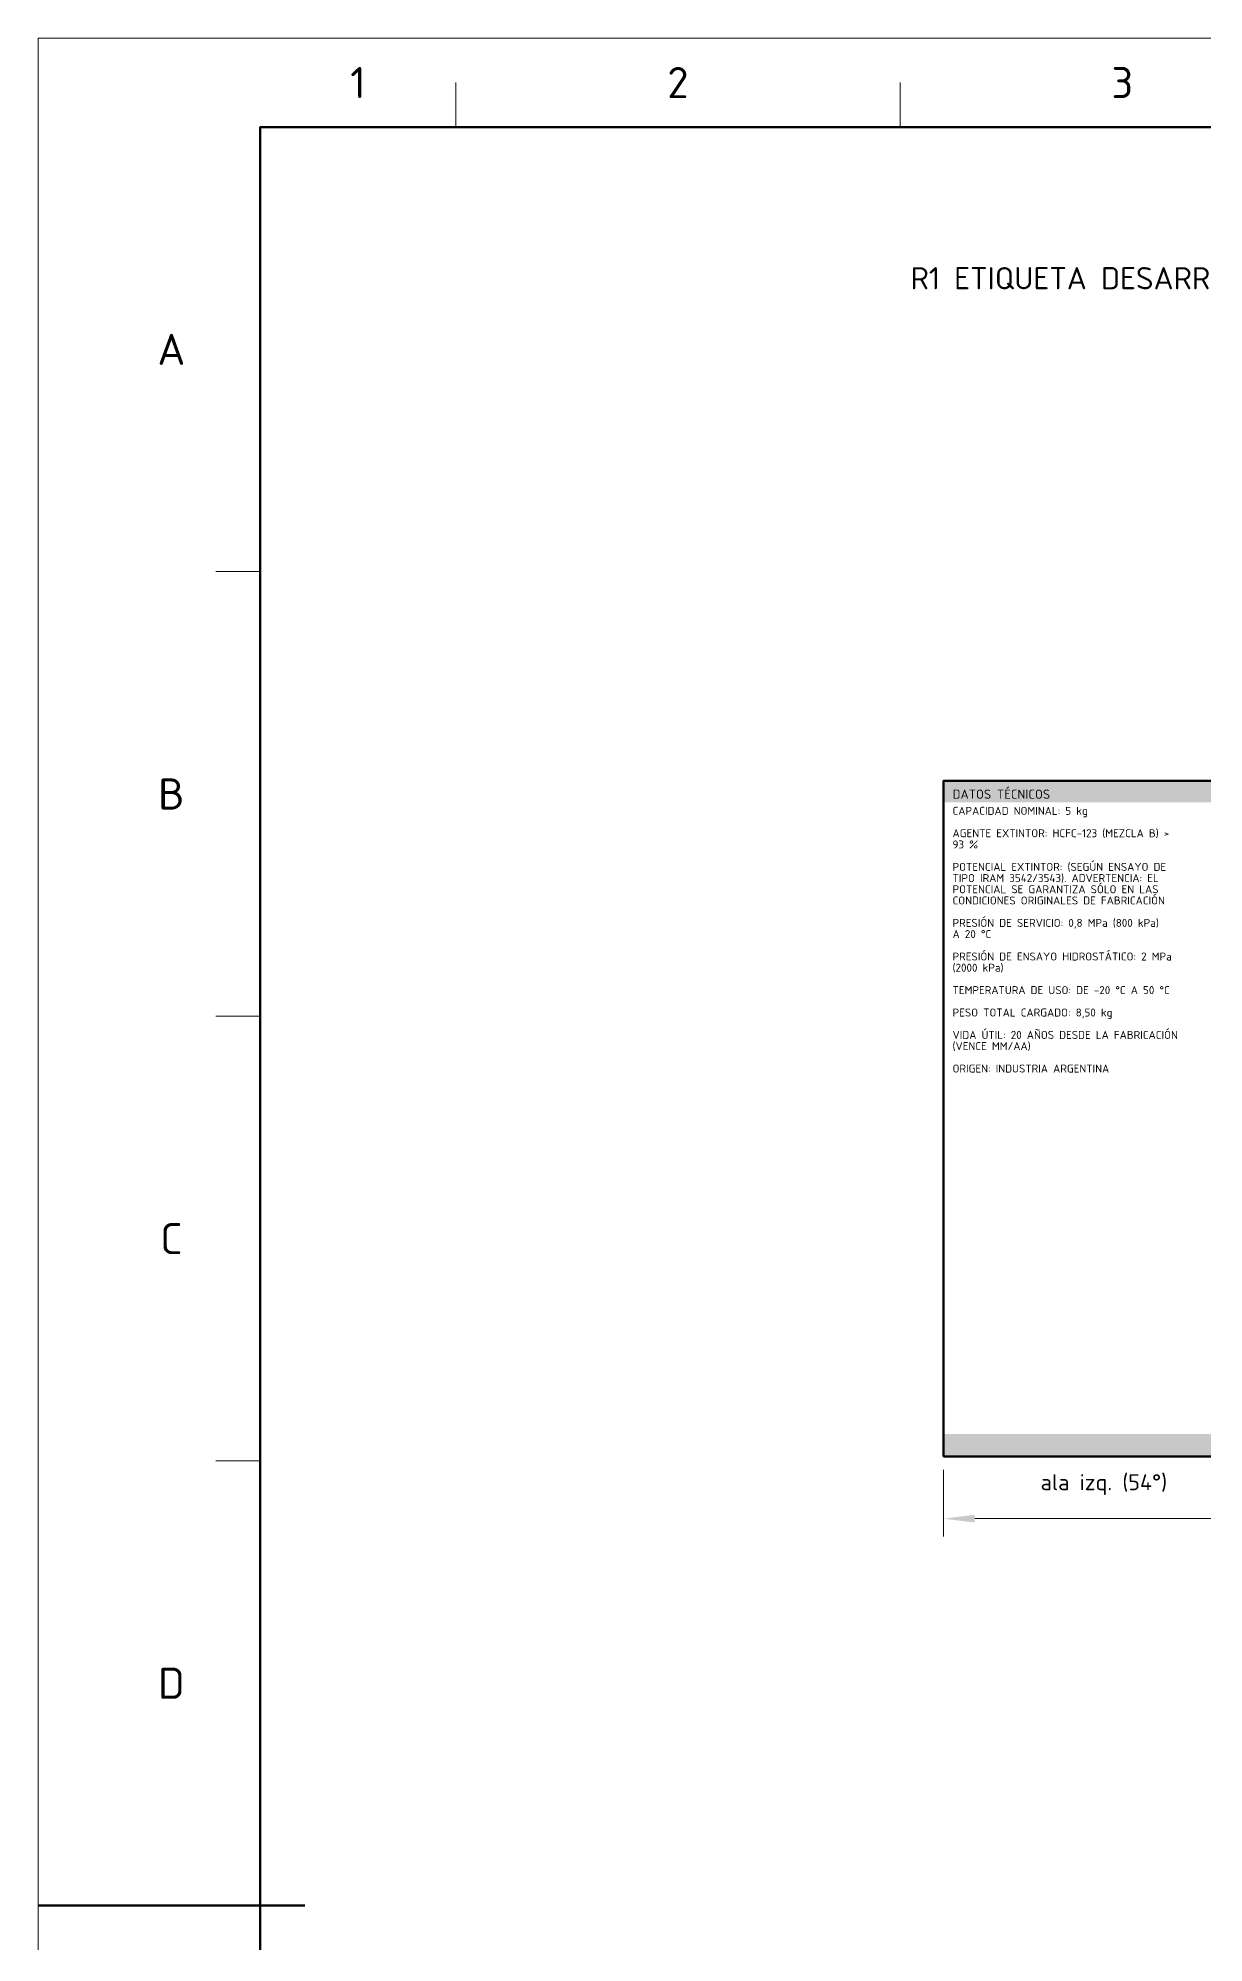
# Model space of a CAD drawing. Header units: millimetres. Extents: x 0 to 2382, y 0 to 420.
# Drawn here: x 1788 to 1919.2, y 205.8 to 420 of the extents above; entities that cross this region are included whole.
import ezdxf
from ezdxf.enums import TextEntityAlignment as Align

# ---------------------------------------------------------------- set-up
doc = ezdxf.new("R2010")
doc.units = ezdxf.units.MM
for name, color, linetype, lineweight in [('01-VISIBLE', 7, 'CONTINUOUS', 70), ('04-COTA', 3, 'CONTINUOUS', 18), ('06-TEXTO', 7, 'CONTINUOUS', 25), ('07-RECUADRO', 7, 'CONTINUOUS', 70), ('08-FINA', 5, 'CONTINUOUS', 18), ('13-GRAFICA', 30, 'CONTINUOUS', 18)]:
    doc.layers.add(name, color=color, linetype=linetype, lineweight=lineweight)
doc.styles.add('ISO3098', font='isocpeur.ttf')
doc.dimstyles.new('FLAMA-IRAM', dxfattribs={"dimtxt": 3.5, "dimasz": 3.5, "dimexe": 2, "dimexo": 1.5, "dimgap": 1, "dimtad": 1, "dimdec": 1, "dimtxsty": 'ISO3098', "dimblk": 'IRAM_FLECHA', "dimblk1": 'IRAM_FLECHA', "dimblk2": 'IRAM_FLECHA', "dimcen": 2.5, "dimclrd": 256, "dimclre": 256, "dimclrt": 256, "dimazin": 3, "dimtfac": 1, "dimtmove": 0, "dimatfit": 3, "dimlwd": 18, "dimlwe": 18})

# ---------------------------------------------------------------- blocks, each defined once
blk = doc.blocks.new('IRAM_FLECHA')
blk.add_solid([(0, 0), (-1, 0.125), (-1, -0.125)])

msp = doc.modelspace()

# ---------------------------------------------------------------- hatches: boundary and pattern name
at = {"layer": '13-GRAFICA', "true_color": 0x009146}
h = msp.add_hatch(color=7, dxfattribs=at)
h.dxf.hatch_style = 1
h.paths.add_polyline_path([(1925.95, 334.058), (1925.95, 336.493), (1889.9, 336.493), (1889.9, 334.058)])
h = msp.add_hatch(color=7, dxfattribs=at)
h.dxf.hatch_style = 1
h.paths.add_polyline_path([(2034.1, 260.507), (2034.1, 263.017), (1889.9, 263.017), (1889.9, 260.507)])

# ---------------------------------------------------------------- linework, layer by layer
at = {"layer": '01-VISIBLE'}
msp.add_lwpolyline([(1889.9, 260.507), (2034.1, 260.507), (2034.1, 336.493), (1889.9, 336.493)], close=True, dxfattribs=at)
at = {"layer": '07-RECUADRO'}
msp.add_line((1788, 210), (1818, 210), dxfattribs=at)
msp.add_lwpolyline([(1813, 10), (2372, 10), (2372, 410), (1813, 410)], close=True, dxfattribs=at)
at = {"layer": '08-FINA'}
for p, q in [((1835, 410), (1835, 415)), ((1885, 410), (1885, 415)), ((1813, 360), (1808, 360)), ((1813, 310), (1808, 310)), ((1813, 260), (1808, 260))]:
    msp.add_line(p, q, dxfattribs=at)
msp.add_lwpolyline([(1788, 0), (2382, 0), (2382, 420), (1788, 420)], close=True, dxfattribs=at)

# ---------------------------------------------------------------- texts
at = {"layer": '06-TEXTO', "style": 'ISO3098'}
for s, height, p in [('1', 3.5, (1824, 415)), ('2', 3.5, (1860, 415)), ('3', 3.5, (1910, 415)), ('R1 ETIQUETA DESARROLLADA 288 × 152 mm (panel central 144 = arco 108° + alas 72) - ESC. 1:2', 2.5, (1962, 393)), ('A', 3.5, (1803, 385)), ('B', 3.5, (1803, 335)), ('C', 3.5, (1803, 285)), ('D', 3.5, (1803, 235))]:
    msp.add_text(s, height=height, dxfattribs=at).set_placement(p, align=Align.MIDDLE_CENTER)
at = {"layer": '08-FINA', "style": 'ISO3098'}
msp.add_text('ala izq. (54°)', height=1.8, dxfattribs=at).set_placement((1907.925, 258.507), align=Align.TOP_CENTER)
at = {"layer": '13-GRAFICA', "true_color": 0xffffff, "style": 'ISO3098'}
msp.add_text('DATOS TÉCNICOS', height=1.035, dxfattribs=at).set_placement((1890.9, 335.493), align=Align.TOP_LEFT)
at = {"layer": '13-GRAFICA', "true_color": 0x191919, "style": 'ISO3098'}
for s, p in [('CAPACIDAD NOMINAL: 5 kg', (1890.9, 333.553)), ('AGENTE EXTINTOR: HCFC-123 (MEZCLA B) >', (1890.9, 331.033)), ('93 %', (1890.9, 329.773)), ('TIPO IRAM 3542/3543). ADVERTENCIA: EL', (1890.9, 325.993)), ('POTENCIAL EXTINTOR: (SEGÚN ENSAYO DE', (1890.9, 327.253)), ('POTENCIAL SE GARANTIZA SÓLO EN LAS', (1890.9, 324.733)), ('CONDICIONES ORIGINALES DE FABRICACIÓN', (1890.9, 323.473)), ('A 20 °C', (1890.9, 319.693)), ('PRESIÓN DE SERVICIO: 0,8 MPa (800 kPa)', (1890.9, 320.953)), ('PRESIÓN DE ENSAYO HIDROSTÁTICO: 2 MPa', (1890.9, 317.173)), ('(2000 kPa)', (1890.9, 315.913)), ('TEMPERATURA DE USO: DE -20 °C A 50 °C', (1890.9, 313.393)), ('PESO TOTAL CARGADO: 8,50 kg', (1890.9, 310.873)), ('VIDA ÚTIL: 20 AÑOS DESDE LA FABRICACIÓN', (1890.9, 308.353)), ('(VENCE MM/AA)', (1890.9, 307.093)), ('ORIGEN: INDUSTRIA ARGENTINA', (1890.9, 304.573))]:
    msp.add_text(s, height=0.9, dxfattribs=at).set_placement(p, align=Align.TOP_LEFT)

# ---------------------------------------------------------------- dimensions: what is measured, and where the dimension line sits
at = {"layer": '04-COTA'}
msp.add_linear_dim(base=(1889.9, 253.507), p1=(1889.9, 260.507), p2=(2034.1, 260.507), dimstyle='FLAMA-IRAM', override={"dimlfac": 2}, dxfattribs=at).render()

doc.saveas('drawing.dxf')
